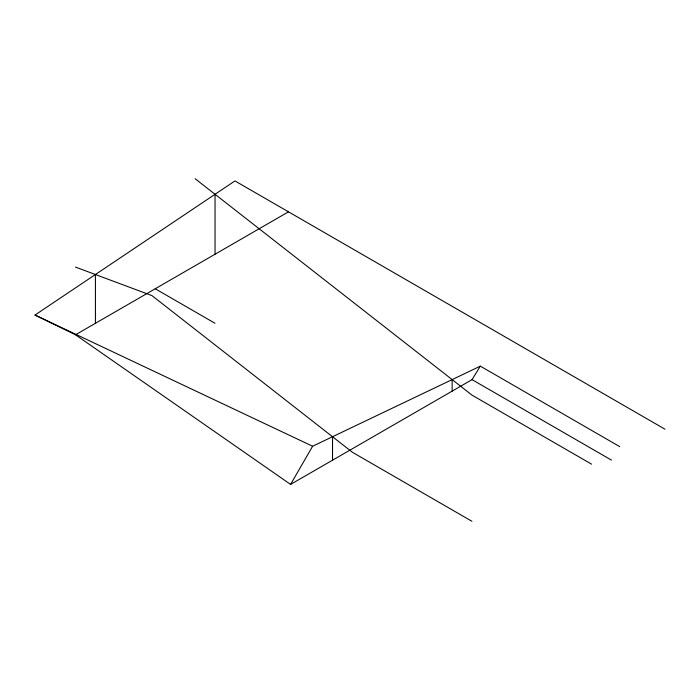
<?xml version="1.0" encoding="UTF-8"?>
<svg xmlns="http://www.w3.org/2000/svg" width="700" height="700" viewBox="0 0 700 700"><rect width="100%" height="100%" fill="white"/><g stroke="black" fill="none" stroke-linecap="round" stroke-linejoin="round"><path stroke-width="1.05" d="M665 429.214L234.955 180.924L35 315.044L75.504 334.793L290.579 484.418L312.611 446.241L480.323 366.144L619.727 446.635M290.579 484.418L472.062 379.636L480.323 366.144M75.504 334.793L288.479 211.829M75.504 267.085L151.987 295.627L352.441 452.296L471.931 521.281M35 315.044L312.611 446.241M472.062 379.636L611.468 460.119M591.553 464.153L472.062 395.168L195.125 178.719M155.225 288.767L214.97 323.26M452.148 379.601L452.148 391.134M332.526 436.73L332.526 460.189M215.04 194.285L215.04 254.231M95.419 274.514L95.419 323.295"/></g></svg>
